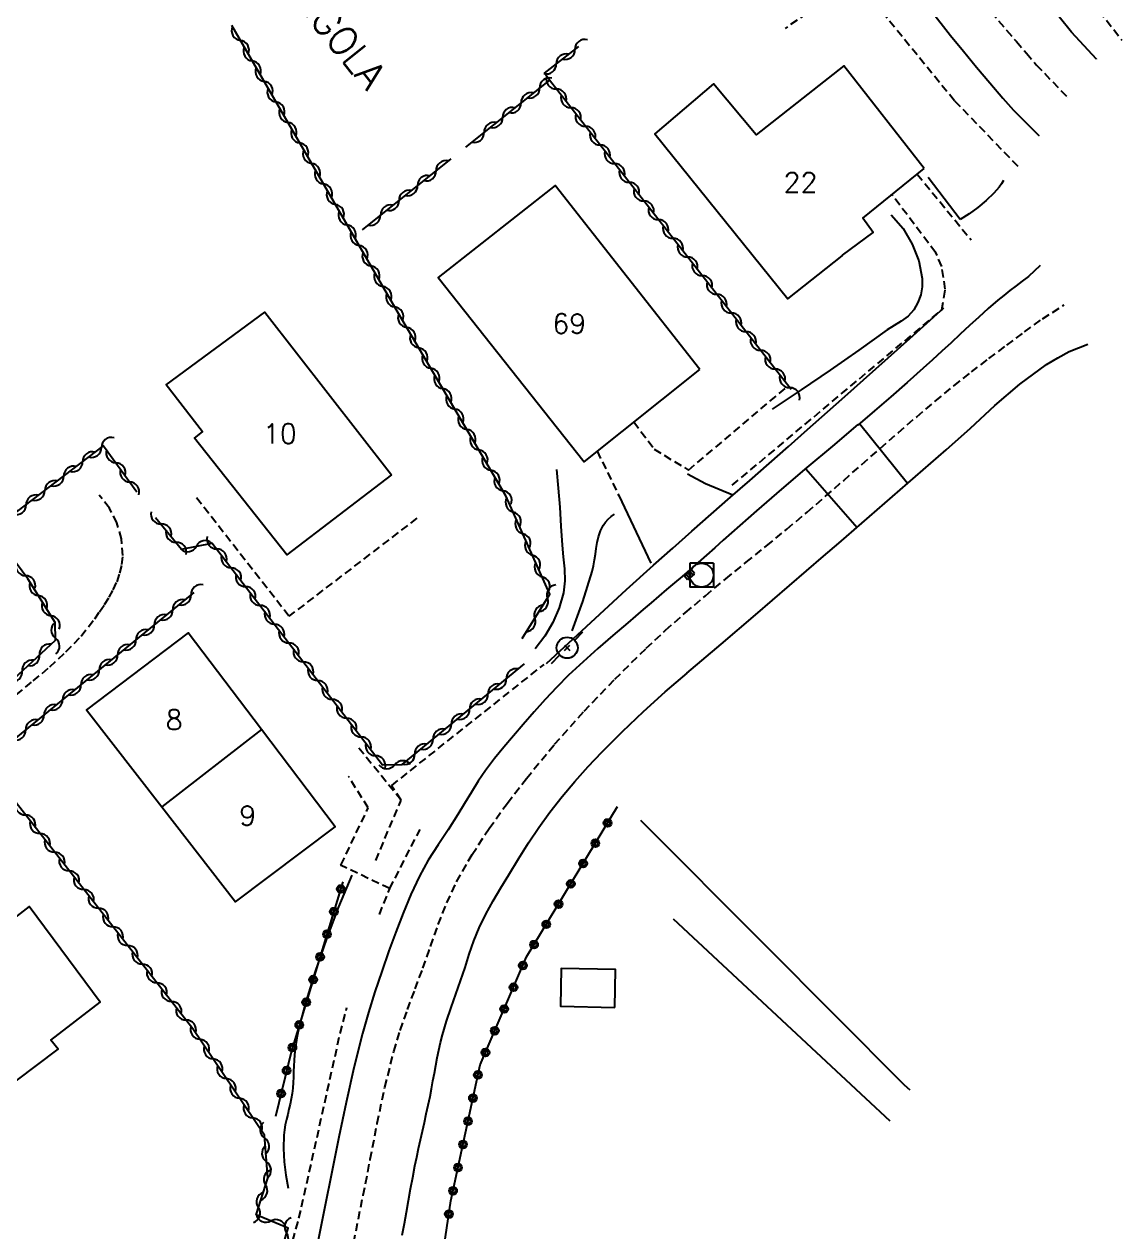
# Model space of a CAD drawing. Header units: millimetres. Extents: x 157999 to 159002, y 156999 to 158001.
# Drawn here: x 158858.4 to 158927.8, y 157400.7 to 157477.2 of the extents above; entities that cross this region are included whole.
import ezdxf
from ezdxf.enums import TextEntityAlignment as Align

# ---------------------------------------------------------------- set-up
doc = ezdxf.new("R2010")
doc.units = ezdxf.units.MM
doc.linetypes.add('DASHED', pattern=[0.75, 0.5, -0.25])
doc.layers.get('0').update_dxf_attribs({"linetype": 'CONTINUOUS'})
for name, color, linetype in [('W0001', 6, 'DASHED'), ('W0008', 7, 'CONTINUOUS'), ('W0014', 7, 'CONTINUOUS'), ('W0016', 2, 'CONTINUOUS'), ('W0017', 7, 'CONTINUOUS'), ('W0101', 7, 'CONTINUOUS'), ('W0104', 1, 'CONTINUOUS'), ('W0112', 1, 'DASHED'), ('W0211', 2, 'CONTINUOUS'), ('W0214', 2, 'CONTINUOUS'), ('W0300', 7, 'CONTINUOUS'), ('W0310', 3, 'CONTINUOUS'), ('W0323', 7, 'CONTINUOUS'), ('W0330', 7, 'CONTINUOUS'), ('W0401', 7, 'CONTINUOUS'), ('W0420', 7, 'CONTINUOUS'), ('W0473', 7, 'CONTINUOUS'), ('W0989', 7, 'CONTINUOUS'), ('W0991', 7, 'CONTINUOUS'), ('W1102', 7, 'CONTINUOUS')]:
    doc.layers.add(name, color=color, linetype=linetype)
doc.styles.get("Standard").update_dxf_attribs({"font": 'romans.shx', "width": 0.85})

# ---------------------------------------------------------------- blocks, each defined once
blk = doc.blocks.new('T420')
for p, q in [((0.75, 0.75), (-0.75, 0.75)), ((-0.75, 0.75), (-0.75, -0.75)), ((0.75, 0.75), (0.75, -0.75)), ((0.75, -0.75), (-0.75, -0.75))]:
    blk.add_line(p, q)
blk.add_ellipse((0, 0), major_axis=(-0.53, 0.53), ratio=1, start_param=3.926991, end_param=10.210176)
blk = doc.blocks.new('T401')
for p, q in [((-0.3, 0.3), (0, 0.3)), ((-0.3, -0.25), (-0.3, 0.3)), ((-0.3, 0.15), (0, 0.15)), ((-0.3, 0), (0, 0)), ((0, 0.3), (0, -0.25)), ((-0.3, -0.15), (0, -0.15)), ((-0.3, -0.25), (-0.3, -0.3)), ((-0.3, -0.3), (0, -0.3)), ((0, -0.3), (0, -0.25))]:
    blk.add_line(p, q)
blk = doc.blocks.new('T473')
for p, q in [((0.500001, 0.500001), (1.000002, 1.000002)), ((-0.166667, 0.166667), (0.166667, -0.166667)), ((-0.166667, -0.166667), (0.166667, 0.166667)), ((-1.000002, -1.000002), (-0.500001, -0.500001))]:
    blk.add_line(p, q)
blk.add_ellipse((0, 0), major_axis=(0.471405, 0.471405), ratio=1, start_param=5.497787144, end_param=11.780972451)
blk = doc.blocks.new('t310o')
at = {"color": 0, "linetype": 'Continuous'}
for centre, start, end in [((-0.5, 0.375), 216.8699, 323.1304), ((0.5, -0.375), 36.8699, 143.1303)]:
    blk.add_arc(centre, 0.625, start, end, dxfattribs=at)
blk = doc.blocks.new('t323o')
at = {"color": 0, "linetype": 'Continuous'}
for radius in [0.25, 0.15]:
    blk.add_circle((0, 0), radius, dxfattribs=at)

msp = doc.modelspace()

# ---------------------------------------------------------------- linework, layer by layer
at = {"layer": 'W0001'}
for points in [[(158906.664, 157493.908), (158908.053, 157491.884), (158909.165, 157490.41), (158910.293, 157488.948), (158911.438, 157487.499), (158912.599, 157486.064), (158913.572, 157484.888), (158914.557, 157483.721), (158915.55, 157482.561), (158916.549, 157481.407), (158917.551, 157480.256), (158918.553, 157479.104), (158919.553, 157477.951), (158920.548, 157476.793), (158921.174, 157476.06), (158921.8, 157475.326), (158922.426, 157474.592), (158924.413, 157472.533), (158924.413, 157472.533), (158924.413, 157472.533)], [(158879.227, 157400.036), (158879.521, 157401.532), (158879.822, 157403.027), (158880.272, 157405.308), (158880.712, 157407.594), (158881.194, 157409.872), (158881.765, 157412.13), (158882.171, 157413.466), (158882.628, 157414.786), (158883.112, 157416.096), (158883.598, 157417.403), (158884.09, 157418.782), (158884.576, 157420.168), (158885.108, 157421.541), (158885.735, 157422.872), (158886.713, 157424.593), (158887.793, 157426.249), (158888.948, 157427.852), (158890.152, 157429.416), (158891.937, 157431.58), (158893.807, 157433.67), (158895.746, 157435.695), (158897.743, 157437.662), (158898.964, 157438.8), (158900.213, 157439.906), (158901.485, 157440.985), (158902.772, 157442.046), (158904.065, 157443.097), (158905.358, 157444.147), (158906.646, 157445.205), (158907.921, 157446.278), (158909.083, 157447.277), (158910.238, 157448.285), (158911.39, 157449.296), (158912.542, 157450.307), (158913.697, 157451.314), (158914.859, 157452.314), (158916.032, 157453.301), (158917.218, 157454.273), (158918.319, 157455.146), (158919.434, 157456.001), (158920.559, 157456.844), (158921.689, 157457.679), (158922.821, 157458.511), (158924.183, 157459.399)], [(158857.861, 157434.715), (158858.924, 157435.586), (158859.983, 157436.479), (158861.005, 157437.42), (158861.965, 157438.431), (158862.827, 157439.528), (158863.139, 157439.973), (158863.446, 157440.423), (158863.738, 157440.884), (158864.004, 157441.36), (158864.241, 157441.871), (158864.428, 157442.404), (158864.555, 157442.956), (158864.607, 157443.522), (158864.526, 157444.574), (158864.239, 157445.59), (158863.758, 157446.53), (158863.101, 157447.356)]]:
    msp.add_lwpolyline(points, dxfattribs=at)
at = {"layer": 'W0008'}
for points in [[(158926.243, 157474.951), (158926.243, 157474.951), (158924.654, 157476.653), (158923.871, 157477.624)], [(158900.309, 157436.084), (158902.479, 157437.926), (158904.645, 157439.773), (158906.807, 157441.624), (158908.965, 157443.479), (158909.937, 157444.318), (158910.906, 157445.16), (158911.874, 157446.004), (158912.841, 157446.848), (158913.809, 157447.692), (158914.777, 157448.535), (158915.747, 157449.376), (158916.72, 157450.214), (158918.269, 157451.598), (158919.802, 157453.015), (158921.387, 157454.384), (158923.08, 157455.613), (158923.784, 157456.044), (158924.513, 157456.433), (158925.694, 157456.911)], [(158882.294, 157400.501), (158882.427, 157401.233), (158882.558, 157401.965), (158882.688, 157402.697), (158882.821, 157403.429), (158882.958, 157404.16), (158883.101, 157404.89), (158883.214, 157405.441), (158883.331, 157405.991), (158883.451, 157406.541), (158883.573, 157407.09), (158883.695, 157407.639), (158883.817, 157408.188), (158883.936, 157408.738), (158884.053, 157409.288), (158884.15, 157409.775), (158884.241, 157410.263), (158884.329, 157410.751), (158884.416, 157411.24), (158884.507, 157411.729), (158884.604, 157412.216), (158884.713, 157412.701), (158884.834, 157413.183), (158885.091, 157414.051), (158885.384, 157414.907), (158885.691, 157415.757), (158885.992, 157416.609), (158886.269, 157417.45), (158886.538, 157418.295), (158886.827, 157419.135), (158887.163, 157419.957), (158887.586, 157420.825), (158888.053, 157421.67), (158888.545, 157422.5), (158889.044, 157423.324), (158889.659, 157424.33), (158890.287, 157425.33), (158890.94, 157426.313), (158891.631, 157427.271), (158892.409, 157428.262), (158893.222, 157429.225), (158894.063, 157430.163), (158894.928, 157431.078), (158896.228, 157432.385), (158897.564, 157433.656), (158898.934, 157434.89), (158900.337, 157436.086)]]:
    msp.add_lwpolyline(points, dxfattribs=at)
at = {"layer": 'W0014'}
for points in [[(158915.735, 157478.064), (158917.002, 157476.453), (158917.818, 157475.446), (158918.646, 157474.449), (158919.481, 157473.458), (158920.319, 157472.47), (158920.645, 157472.091), (158920.977, 157471.717), (158922.584, 157470.115), (158922.584, 157470.115), (158922.584, 157470.115)], [(158922.672, 157461.887), (158921.934, 157461.184), (158921.541, 157460.886), (158921.147, 157460.593), (158920.754, 157460.298), (158920.366, 157459.996), (158919.987, 157459.682), (158919.386, 157459.158), (158918.792, 157458.625), (158918.204, 157458.087), (158917.619, 157457.545), (158917.036, 157457.001), (158916.452, 157456.459), (158915.864, 157455.92), (158915.272, 157455.386), (158914.246, 157454.477), (158913.215, 157453.574), (158912.179, 157452.677), (158911.138, 157451.786)], [(158891.422, 157436.691), (158893.105, 157438.261), (158894.796, 157439.822), (158896.496, 157441.374), (158898.203, 157442.917), (158899.413, 157443.999), (158900.629, 157445.075), (158901.848, 157446.147), (158903.07, 157447.216), (158904.292, 157448.284), (158905.514, 157449.352), (158906.734, 157450.423), (158907.951, 157451.498), (158910.112, 157453.417), (158912.27, 157455.34), (158914.424, 157457.267), (158916.575, 157459.197)], [(158911.136, 157451.815), (158909.52, 157450.459), (158907.911, 157449.095), (158906.307, 157447.725), (158904.71, 157446.347), (158904.181, 157445.886), (158903.653, 157445.422), (158903.128, 157444.957), (158902.603, 157444.49), (158902.079, 157444.024), (158901.553, 157443.558), (158901.027, 157443.094), (158900.498, 157442.632), (158900.01, 157442.21), (158899.52, 157441.789), (158899.028, 157441.371), (158898.537, 157440.953), (158898.045, 157440.534), (158897.554, 157440.115), (158897.064, 157439.695), (158896.576, 157439.272), (158895.628, 157438.454), (158894.676, 157437.638), (158893.737, 157436.808), (158892.824, 157435.949), (158892.077, 157435.195), (158891.351, 157434.42), (158890.641, 157433.631), (158889.941, 157432.833), (158889.327, 157432.122), (158888.721, 157431.405), (158888.131, 157430.673), (158887.567, 157429.921), (158887.104, 157429.24), (158886.668, 157428.541), (158886.244, 157427.835), (158885.814, 157427.134), (158885.193, 157426.169), (158884.559, 157425.209), (158883.945, 157424.235), (158883.386, 157423.228), (158882.837, 157422.072), (158882.346, 157420.89), (158881.893, 157419.694), (158881.454, 157418.495), (158880.996, 157417.202), (158880.562, 157415.901), (158880.155, 157414.591), (158879.78, 157413.271), (158879.229, 157411.092), (158878.739, 157408.899), (158878.283, 157406.7), (158877.833, 157404.5), (158877.389, 157402.292), (158876.961, 157400.081)]]:
    msp.add_lwpolyline(points, dxfattribs=at)
at = {"layer": 'W0016'}
for points in [[(158914.285, 157448.093), (158911.236, 157451.871)], [(158907.834, 157449.005), (158911.08, 157445.3)]]:
    msp.add_lwpolyline(points, dxfattribs=at)
at = {"layer": 'W0017'}
for points in [[(158903.213, 157447.356), (158901.489, 157448.064), (158900.347, 157448.668)], [(158896.002, 157447.322), (158898.033, 157443.039)]]:
    msp.add_lwpolyline(points, dxfattribs=at)
at = {"layer": 'W0101'}
for points in [[(158915.339, 157468.032), (158910.242, 157474.518), (158904.696, 157470.164), (158901.988, 157473.387), (158898.281, 157470.231), (158906.692, 157459.778), (158910.136, 157462.509), (158910.162, 157462.54), (158912.098, 157463.986), (158911.452, 157464.888)], [(158901.132, 157455.31), (158891.979, 157466.945), (158884.563, 157461.123), (158893.801, 157449.466)], [(158881.621, 157448.637), (158874.984, 157443.561), (158869.139, 157450.963), (158869.657, 157451.349), (158867.343, 157454.327), (158873.591, 157458.933)]]:
    msp.add_lwpolyline(points, close=True, dxfattribs=at)
for points in [[(158873.384, 157432.52), (158868.751, 157438.639), (158862.299, 157433.757), (158867.067, 157427.625)], [(158867.067, 157427.625), (158871.749, 157421.604), (158878.054, 157426.352), (158873.384, 157432.52)], [(158856.557, 157409.292), (158860.524, 157412.281), (158860.048, 157412.85), (158863.167, 157415.259), (158858.676, 157421.308), (158851.629, 157415.842), (158852.008, 157415.409)]]:
    msp.add_lwpolyline(points, dxfattribs=at)
at = {"layer": 'W0104'}
msp.add_lwpolyline([(158895.749, 157414.924), (158895.796, 157417.321), (158892.355, 157417.388), (158892.308, 157414.991)], close=True, dxfattribs=at)
at = {"layer": 'W0112'}
for points in [[(158915.327, 157492.186), (158927.844, 157476.156)], [(158910.984, 157479.994), (158906.524, 157476.89)], [(158921.275, 157468.163), (158917.25, 157472.317), (158910.984, 157479.994)], [(158914.888, 157467.668), (158918.296, 157463.512)], [(158916.057, 157462.713), (158913.287, 157466.373)], [(158903.185, 157447.982), (158916.452, 157459.082), (158916.668, 157460.396), (158916.443, 157461.82), (158916.054, 157462.742)], [(158900.416, 157448.936), (158906.582, 157454.147)], [(158896.957, 157451.982), (158898.238, 157450.26), (158900.416, 157448.936)], [(158894.633, 157450.129), (158896.004, 157447.322)], [(158883.224, 157445.886), (158875.123, 157439.686), (158869.202, 157447.267)], [(158880.618, 157424.226), (158882.221, 157428.04), (158881.634, 157428.917), (158881.63, 157428.974), (158891.275, 157436.636)], [(158882.221, 157428.04), (158879.4, 157431.514)], [(158881.499, 157422.442), (158878.386, 157423.934), (158878.415, 157423.936), (158880.142, 157427.558), (158878.902, 157429.538)], [(158880.846, 157420.806), (158881.499, 157422.442), (158883.422, 157426.194)], [(158870.577, 157382.805), (158875.759, 157401.569), (158878.365, 157413.274), (158878.786, 157414.921)]]:
    msp.add_lwpolyline(points, dxfattribs=at)
at = {"layer": 'W0211'}
for points in [[(158917.6, 157464.806), (158915.579, 157467.454)], [(158920.351, 157467.267), (158920.221, 157467.054), (158920.076, 157466.849), (158919.919, 157466.655), (158919.749, 157466.471), (158919.254, 157466.002), (158918.73, 157465.567), (158918.177, 157465.168), (158917.6, 157464.806)], [(158913.247, 157465.09), (158913.995, 157464.228), (158914.58, 157463.248), (158914.985, 157462.181), (158915.196, 157461.06), (158915.2, 157460.54), (158915.111, 157460.028), (158914.936, 157459.541), (158914.684, 157459.089), (158914.326, 157458.684), (158913.886, 157458.364), (158913.427, 157458.092), (158912.995, 157457.812), (158911.195, 157456.529), (158909.381, 157455.266), (158907.553, 157454.023), (158905.711, 157452.801)], [(158892.069, 157448.978), (158892.173, 157447.782), (158892.264, 157446.586), (158892.343, 157445.388), (158892.409, 157444.19), (158892.472, 157443.448), (158892.556, 157442.694), (158892.588, 157441.928), (158892.497, 157441.169), (158892.218, 157440.207), (158891.821, 157439.286), (158891.313, 157438.423), (158890.701, 157437.629)], [(158879.108, 157423.302), (158878.27, 157421.292), (158877.497, 157419.257), (158876.789, 157417.198), (158876.147, 157415.117), (158875.953, 157414.414), (158875.78, 157413.706), (158875.632, 157412.992), (158875.513, 157412.272), (158875.471, 157411.922), (158875.444, 157411.57), (158875.426, 157411.218), (158875.415, 157410.866), (158875.404, 157410.515), (158875.389, 157410.163), (158875.364, 157409.811), (158875.326, 157409.461), (158875.273, 157409.13), (158875.204, 157408.801), (158875.126, 157408.475), (158875.044, 157408.151), (158874.964, 157407.824), (158874.894, 157407.495), (158874.84, 157407.162), (158874.808, 157406.826), (158874.787, 157405.983), (158874.823, 157405.14), (158874.916, 157404.302), (158875.066, 157403.472)]]:
    msp.add_lwpolyline(points, dxfattribs=at)
at = {"layer": 'W0214'}
msp.add_lwpolyline([(158893.044, 157438.759), (158893.392, 157439.688), (158893.72, 157440.624), (158894.027, 157441.568), (158894.312, 157442.518), (158894.401, 157442.879), (158894.466, 157443.245), (158894.52, 157443.613), (158894.572, 157443.979), (158894.637, 157444.351), (158894.725, 157444.72), (158894.846, 157445.081), (158895.011, 157445.426), (158895.153, 157445.642), (158895.323, 157445.836), (158895.518, 157446.005), (158895.734, 157446.145)], dxfattribs=at)
at = {"layer": 'W0300'}
msp.add_lwpolyline([(158913.181, 157407.711), (158911.639, 157409.159), (158899.466, 157420.498)], dxfattribs=at)
at = {"layer": 'W0310'}
for points in [[(158889.887, 157438.283), (158891.645, 157441.071), (158888.858, 157447.314), (158882.061, 157458.843), (158871.504, 157477.07)], [(158891.61, 157473.62), (158891.289, 157474.057), (158893.465, 157475.752)], [(158906.912, 157454.034), (158891.61, 157473.62), (158886.305, 157469.378)], [(158885.377, 157468.637), (158879.748, 157464.136)], [(158849.388, 157459.613), (158857.924, 157446.315), (158863.393, 157450.477), (158865.494, 157447.553)], [(158866.685, 157445.944), (158868.332, 157443.937), (158870.268, 157444.317), (158881.043, 157430.279), (158882.282, 157430.288), (158890.037, 157436.662)], [(158831.801, 157423.244), (158832.619, 157421.981), (158841.542, 157429.131), (158845.132, 157424.333), (158850.264, 157428.295), (158849.73, 157429.234), (158857.411, 157435.453), (158860.344, 157438.173), (158860.315, 157439.295), (158858.605, 157442.047), (158855.876, 157445.7)], [(158848.189, 157418.598), (158846.491, 157417.429), (158845.546, 157418.567), (158841.652, 157415.027), (158841.412, 157414.028), (158841.487, 157413.429), (158842.362, 157411.795), (158848.002, 157404.438), (158852.694, 157397.793), (158859.711, 157388.603), (158865.492, 157378.092), (158866.98, 157377.86), (158869.383, 157379.602), (158870.946, 157384.989), (158872.597, 157392.612), (158875.064, 157400.951), (158873.038, 157401.798), (158873.783, 157404.104), (158873.573, 157406.827), (158869.04, 157413.57), (158855.877, 157430.382), (158869.114, 157441.186)]]:
    msp.add_lwpolyline(points, dxfattribs=at)
at = {"layer": 'W0323'}
for points in [[(158884.142, 157394.422), (158885.372, 157402.674), (158887.225, 157411.293), (158890.165, 157418.115), (158895.927, 157427.644)], [(158878.543, 157422.866), (158875.279, 157412.177), (158874.274, 157408.006)]]:
    msp.add_lwpolyline(points, dxfattribs=at)
at = {"layer": 'W0330'}
msp.add_lwpolyline([(158897.381, 157426.779), (158905.247, 157418.877), (158914.067, 157410.015), (158914.425, 157409.698)], dxfattribs=at)
at = {"layer": 'W1102'}
msp.add_lwpolyline([(158873.384, 157432.52), (158867.067, 157427.625)], dxfattribs=at)

# ---------------------------------------------------------------- block references
at = {"layer": 'W0310'}
for p, rotation in [((158872.046, 157476.136), 120.0778167429012), ((158893.228, 157475.567), 37.91688649998823), ((158872.797, 157474.838), 120.0778167429012), ((158892.045, 157474.646), 37.91688649998823), ((158873.549, 157473.54), 120.0778167429012), ((158890.991, 157473.125), 218.6433111047287), ((158892.046, 157473.063), 127.9995271907428), ((158874.301, 157472.242), 120.0778167429012), ((158889.819, 157472.188), 218.6433111047287), ((158892.969, 157471.881), 127.9995271907428), ((158875.053, 157470.944), 120.0778167429012), ((158888.648, 157471.252), 218.6433111047287), ((158887.476, 157470.315), 218.6433111047287), ((158893.892, 157470.699), 127.9995271907428), ((158875.804, 157469.646), 120.0778167429012), ((158894.816, 157469.516), 127.9995271907428), ((158876.556, 157468.348), 120.0778167429012), ((158884.434, 157467.883), 218.6433111048421), ((158895.739, 157468.334), 127.9995271907428), ((158877.308, 157467.05), 120.0778167429012), ((158896.663, 157467.152), 127.9995271907428), ((158883.263, 157466.946), 218.6433111048421), ((158878.06, 157465.752), 120.0778167429012), ((158882.091, 157466.009), 218.6433111048421), ((158897.586, 157465.97), 127.9995271907428), ((158880.92, 157465.073), 218.6433111048421), ((158898.51, 157464.788), 127.9995271907428), ((158878.812, 157464.454), 120.0778167429012), ((158879.563, 157463.156), 120.0778167429012), ((158899.433, 157463.606), 127.9995271907428), ((158900.357, 157462.424), 127.9995271907428), ((158880.315, 157461.858), 120.0778167429012), ((158901.28, 157461.242), 127.9995271907428), ((158881.067, 157460.56), 120.0778167429012), ((158902.204, 157460.06), 127.9995271907428), ((158881.819, 157459.262), 120.0778167429012), ((158903.127, 157458.878), 127.9995271907428), ((158882.577, 157457.968), 120.5217634128199), ((158904.051, 157457.696), 127.9995271907428), ((158883.339, 157456.675), 120.5217634128199), ((158904.974, 157456.514), 127.9995271907428), ((158884.101, 157455.383), 120.5217634128199), ((158905.898, 157455.332), 127.9995271907428), ((158884.863, 157454.091), 120.5217634128199), ((158906.821, 157454.15), 127.9995271907428), ((158885.624, 157452.799), 120.5217634128199), ((158886.386, 157451.507), 120.5217634128199), ((158863.254, 157450.371), 37.27173852995453), ((158887.148, 157450.215), 120.5217634128199), ((158864.166, 157449.401), 305.6986153732973), ((158862.061, 157449.463), 37.27173852995453), ((158887.91, 157448.922), 120.5217634128199), ((158860.867, 157448.555), 37.27173852995453), ((158865.042, 157448.182), 305.6986153732973), ((158859.673, 157447.646), 37.27173852995453), ((158888.672, 157447.63), 120.5217634128199), ((158858.48, 157446.738), 37.27173852995453), ((158889.32, 157446.28), 114.0569394943968), ((158867.03, 157445.524), 309.3732542850463), ((158889.931, 157444.91), 114.0569394943968), ((158867.981, 157444.365), 309.3732542850463), ((158869.261, 157444.119), 11.10489875061654), ((158870.557, 157443.941), 307.5083833550094), ((158890.543, 157443.54), 114.0569394943968), ((158871.47, 157442.751), 307.5083833550094), ((158858.45, 157442.255), 126.7618352046674), ((158891.154, 157442.17), 114.0569394943968), ((158859.26, 157440.993), 121.8554240412839), ((158872.383, 157441.561), 307.5083833550094), ((158868.925, 157441.032), 39.22122094618819), ((158873.296, 157440.371), 307.5083833550094), ((158891.487, 157440.821), 57.76612772657474), ((158860.051, 157439.719), 121.8554240412839), ((158867.763, 157440.083), 39.22122094618819), ((158890.687, 157439.552), 57.76612772657474), ((158866.601, 157439.135), 39.22122094618819), ((158874.21, 157439.182), 307.5083833550094), ((158860.341, 157438.295), 91.4805773154206), ((158865.439, 157438.186), 39.22122094618819), ((158875.123, 157437.992), 307.5083833550094), ((158859.333, 157437.236), 42.84216689369093), ((158864.277, 157437.238), 39.22122094618819), ((158876.036, 157436.802), 307.5083833550094), ((158858.234, 157436.216), 42.84216689369093), ((158863.115, 157436.289), 39.22122094618819), ((158861.953, 157435.341), 39.22122094618819), ((158876.95, 157435.612), 307.5083833550094), ((158888.878, 157435.71), 39.41751504994595), ((158860.79, 157434.392), 39.22122094618819), ((158877.863, 157434.422), 307.5083833550094), ((158887.719, 157434.757), 39.41751504994595), ((158886.561, 157433.805), 39.41751504994595), ((158859.628, 157433.444), 39.22122094618819), ((158878.776, 157433.232), 307.5083833550094), ((158885.402, 157432.852), 39.41751504994595), ((158858.466, 157432.495), 39.22122094618819), ((158879.69, 157432.042), 307.5083833550094), ((158884.243, 157431.9), 39.41751504994595), ((158880.603, 157430.852), 307.5083833550094), ((158883.084, 157430.947), 39.41751504994595), ((158881.82, 157430.285), 0.4161847827461438), ((158858.44, 157427.108), 128.0592622501673), ((158859.365, 157425.927), 128.0592622501673), ((158860.29, 157424.746), 128.0592622501673), ((158861.214, 157423.565), 128.0592622501673), ((158862.139, 157422.384), 128.0592622501673), ((158863.064, 157421.203), 128.0592622501673), ((158863.988, 157420.022), 128.0592622501673), ((158864.913, 157418.841), 128.0592622501673), ((158865.838, 157417.66), 128.0592622501673), ((158866.763, 157416.479), 128.0592622501673), ((158867.687, 157415.298), 128.0592622501673), ((158868.612, 157414.117), 128.0592622501673), ((158869.489, 157412.901), 123.9110742155828), ((158870.326, 157411.657), 123.9110742155828), ((158871.163, 157410.412), 123.9110742155828), ((158872, 157409.167), 123.9110742155828), ((158872.837, 157407.922), 123.9110742155828), ((158873.587, 157406.647), 94.40996853131226), ((158873.702, 157405.151), 94.40996853131226), ((158873.645, 157403.676), 72.09589861859286), ((158873.184, 157402.249), 72.09589861859286), ((158873.985, 157401.402), 157.3118947610431), ((158874.97, 157400.634), 73.51973714834912)]:
    msp.add_blockref('t310o', p, dxfattribs=dict(at, rotation=rotation))
at = {"layer": 'W0323'}
for p, rotation in [((158895.294, 157426.597), 58.8394667574024), ((158894.518, 157425.314), 58.8394667574024), ((158893.742, 157424.03), 58.8394667574024), ((158892.966, 157422.746), 58.8394667574024), ((158878.407, 157422.42), 253.0193908789716), ((158877.969, 157420.985), 253.0193908789716), ((158892.189, 157421.463), 58.8394667574024), ((158877.531, 157419.551), 253.0193908789716), ((158891.413, 157420.179), 58.8394667574024), ((158890.637, 157418.896), 58.8394667574024), ((158877.093, 157418.116), 253.0193908789716), ((158889.932, 157417.575), 66.68595521358817), ((158876.654, 157416.681), 253.0193908789716), ((158889.339, 157416.198), 66.68595521358817), ((158876.216, 157415.247), 253.0193908789716), ((158888.745, 157414.82), 66.68595521358817), ((158875.778, 157413.812), 253.0193908789716), ((158888.151, 157413.443), 66.68595521358817), ((158875.34, 157412.377), 253.0193908789716), ((158887.558, 157412.065), 66.68595521358817), ((158874.977, 157410.923), 256.452843115064), ((158887.086, 157410.649), 77.86665991230335), ((158874.625, 157409.464), 256.452843115064), ((158886.771, 157409.182), 77.86665991230335), ((158886.456, 157407.716), 77.86665991230335), ((158886.141, 157406.249), 77.86665991230335), ((158885.825, 157404.783), 77.86665991230335), ((158885.51, 157403.316), 77.86665991230335), ((158885.248, 157401.84), 81.5222074182423)]:
    msp.add_blockref('t323o', p, dxfattribs=dict(at, rotation=rotation))
at = {"layer": 'W0401', "rotation": 130.9044313124519}
msp.add_blockref('T401', (158900.381, 157442.42), dxfattribs=at)
at = {"layer": 'W0420'}
msp.add_blockref('T420', (158901.24, 157442.284), dxfattribs=at)
at = {"layer": 'W0473'}
msp.add_blockref('T473', (158892.732, 157437.689), dxfattribs=at)

# ---------------------------------------------------------------- texts
at = {"layer": 'W0989'}
msp.add_text('CLOS DU PERGOLA', height=1.75, rotation=309.06989, dxfattribs=at).set_placement((158866.151, 157490))
at = {"layer": 'W0991'}
for s, p in [('22', (158907.504, 157467.148)), ('69', (158892.865, 157458.206)), ('10', (158874.553, 157451.247)), ('8', (158867.853, 157433.132)), ('9', (158872.511, 157427.062))]:
    msp.add_text(s, height=1.25, dxfattribs=at).set_placement(p, align=Align.MIDDLE_CENTER)

doc.saveas('drawing.dxf')
